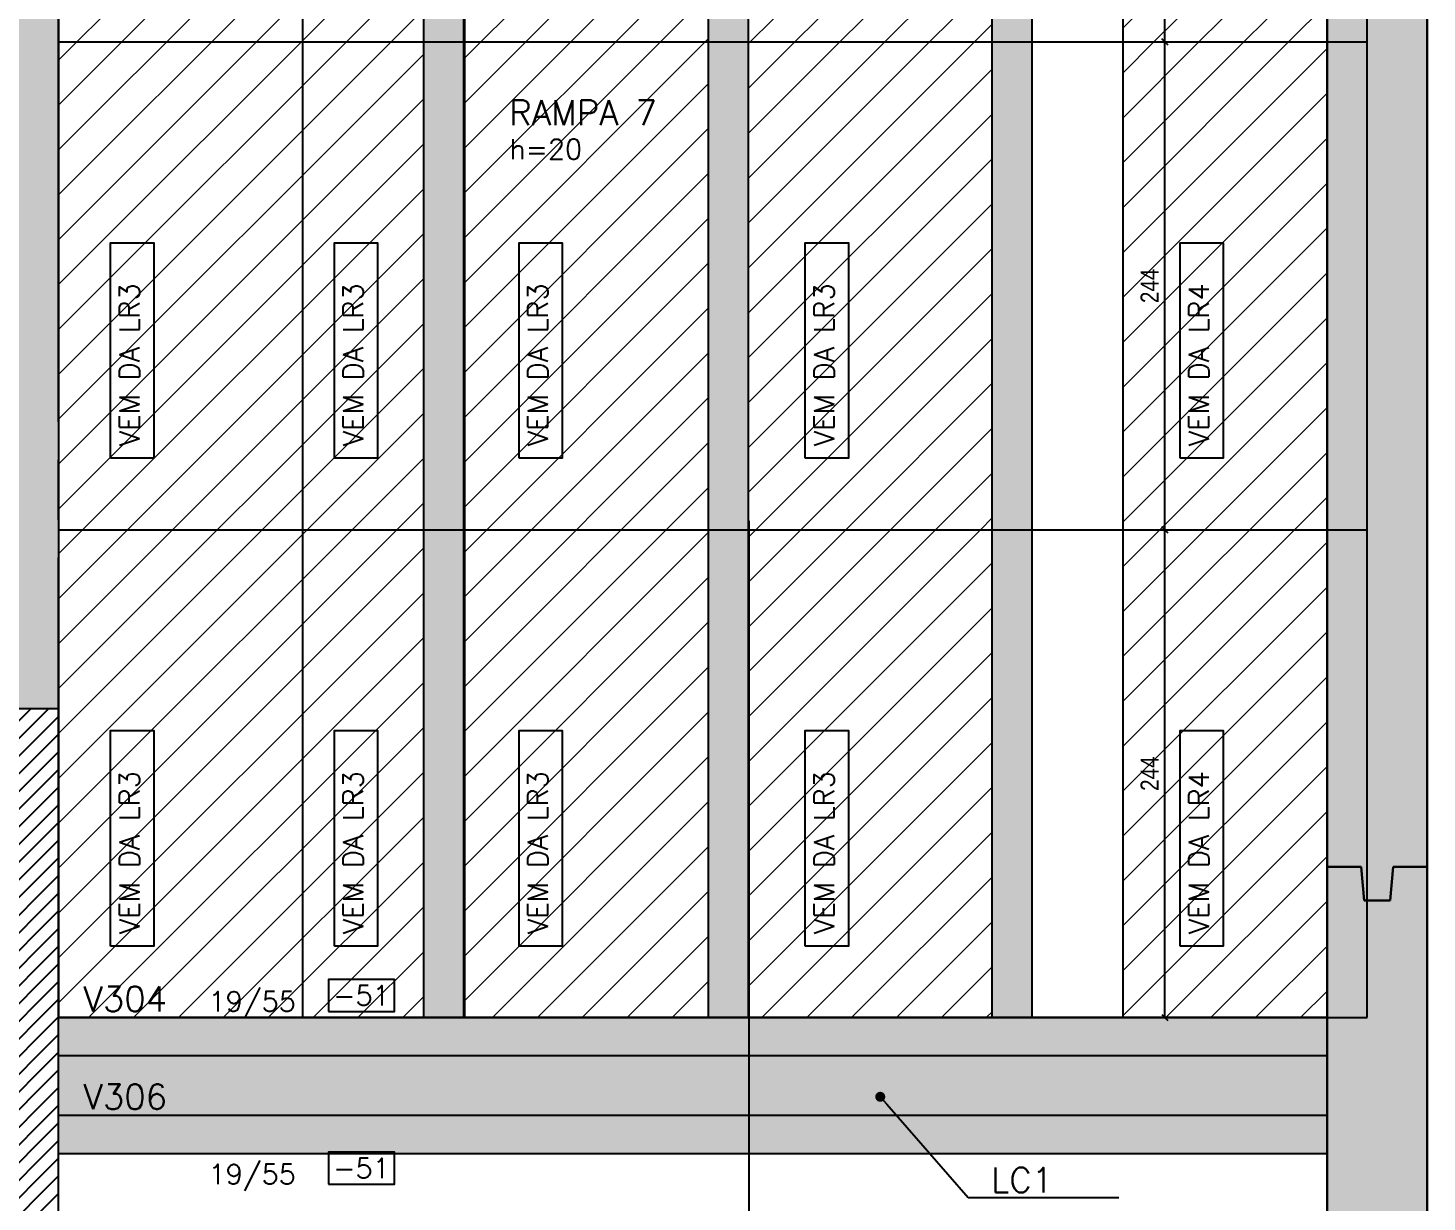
# Model space of a CAD drawing. Header units: millimetres. Extents: x 1860 to 8661, y -614 to 3837.
# Drawn here: x 6477 to 7177, y 1544 to 2131 of the extents above; entities that cross this region are included whole.
import ezdxf
from ezdxf import colors
from ezdxf.entities.mleader import LeaderData, LeaderLine
from ezdxf.enums import TextEntityAlignment as Align
from ezdxf.math import Vec2, Vec3

# ---------------------------------------------------------------- set-up
doc = ezdxf.new("R2010")
doc.units = ezdxf.units.MM
for name, color, linetype in [('COTA', 241, 'Continuous'), ('F-AUX', 2, 'Continuous'), ('F-AUX-RED', 1, 'Continuous'), ('F-DESNIVEL-13', 141, 'Continuous'), ('F-LAJES-DIM', 2, 'Continuous'), ('F-LAJES-NOME', 4, 'Continuous'), ('F-SOLIDO-EST', 252, 'Continuous'), ('F-VIGAS', 3, 'Continuous'), ('F-VIGAS-DIM', 2, 'Continuous'), ('F-VIGAS-NOME', 4, 'Continuous'), ('Painéis', 200, 'Continuous'), ('Pilares', 5, 'Continuous'), ('VIGA', 3, 'Continuous')]:
    doc.layers.add(name, color=color, linetype=linetype)
doc.layers.add('F-DESNIVEL-10', color=7, linetype='Continuous', true_color=0xd6a8cc)
doc.layers.add('F-DESNIVEL-6', color=7, linetype='Continuous', true_color=0xffdebd)
doc.layers.add('Hachura', color=251, linetype='Continuous', lineweight=9)
doc.styles.add('COTA TECNICA-50', font='techl___.ttf', dxfattribs={"height": 9})
doc.styles.add('MCP', font='romans.shx')
doc.styles.add('ROMANS', font='romans.shx')
doc.styles.get("Standard").update_dxf_attribs({"font": 'arial.ttf'})
doc.dimstyles.new('COTA PAINEL-50', dxfattribs={"dimtxt": 9, "dimasz": 3, "dimexe": 3, "dimexo": 3, "dimgap": 3, "dimtad": 1, "dimdec": 1, "dimzin": 12, "dimdsep": 46, "dimtxsty": 'COTA TECNICA-50', "dimblk1": 'OBLIQUE', "dimblk2": 'OBLIQUE', "dimsah": 1, "dimcen": 0.9, "dimclrd": 4, "dimclre": 4, "dimclrt": 240, "dimadec": 1, "dimazin": 3, "dimtfac": 1, "dimtdec": 1, "dimtmove": 0, "dimatfit": 3, "dimfxl": 1, "dimtolj": 1, "dimtzin": 12, "dimarcsym": 0})

# ---------------------------------------------------------------- blocks, each defined once
blk = doc.blocks.new('*U30')
at = {"layer": 'F-VIGAS-DIM', "color": 1}
blk.add_lwpolyline([(0, 0), (33, 0), (33, 16), (0, 16)], close=True, dxfattribs=at)
at = {"layer": 'F-VIGAS-DIM', "style": 'MCP'}
blk.add_attdef('DIM', text='', height=10, dxfattribs=at).set_placement((16.5, 8), align=Align.MIDDLE_CENTER)
blk = doc.blocks.new('_Dot')
at = {"color": 0, "linetype": 'ByBlock', "lineweight": -2}
blk.add_line((-0.5, 0), (-1, 0), dxfattribs=at)
at = {"color": 0, "linetype": 'ByBlock', "const_width": 0.5}
blk.add_lwpolyline([(-0.25, 0, 1), (0.25, 0, 1)], format="xyb", close=True, dxfattribs=at)
blk = doc.blocks.new('_Oblique')
at = {"color": 0, "linetype": 'ByBlock', "lineweight": -2}
blk.add_line((-0.5, -0.5), (0.5, 0.5), dxfattribs=at)
blk = doc.blocks.new('*D1004')
at = {"layer": 'COTA', "color": 4, "lineweight": -2, "transparency": 16777216}
for p, q in [((7028.11, 1879.85), (7048.89, 1879.85)), ((7045.89, 1635.85), (7045.89, 1879.85)), ((7028.11, 1635.85), (7048.89, 1635.85))]:
    blk.add_line(p, q, dxfattribs=at)
at = {"layer": 'Defpoints', "color": 0, "transparency": 16777216}
for p in [(7025.11, 1879.85), (7045.89, 1879.85), (7025.11, 1635.85)]:
    blk.add_point(p, dxfattribs=at)
at = {"layer": 'COTA', "color": 4, "lineweight": -2, "transparency": 16777216, "xscale": 3, "yscale": 3, "zscale": 3}
for p, rotation in [((7045.89, 1879.85), 90), ((7045.89, 1635.85), 270)]:
    blk.add_blockref('_Oblique', p, dxfattribs=dict(at, rotation=rotation))
at = {"layer": 'COTA', "color": 240, "transparency": 16777216, "insert": (7038.33, 1757.85), "char_height": 9, "attachment_point": 5, "rotation": 90, "style": 'COTA TECNICA-50'}
blk.add_mtext('\\A1;244', dxfattribs=at)
blk = doc.blocks.new('*D1005')
at = {"layer": 'COTA', "color": 4, "lineweight": -2, "transparency": 16777216}
for p, q in [((7028.11, 2123.85), (7048.89, 2123.85)), ((7045.89, 1879.85), (7045.89, 2123.85)), ((7028.11, 1879.85), (7048.89, 1879.85))]:
    blk.add_line(p, q, dxfattribs=at)
at = {"layer": 'Defpoints', "color": 0, "transparency": 16777216}
for p in [(7025.11, 2123.85), (7045.89, 2123.85), (7025.11, 1879.85)]:
    blk.add_point(p, dxfattribs=at)
at = {"layer": 'COTA', "color": 4, "lineweight": -2, "transparency": 16777216, "xscale": 3, "yscale": 3, "zscale": 3}
for p, rotation in [((7045.89, 2123.85), 90), ((7045.89, 1879.85), 270)]:
    blk.add_blockref('_Oblique', p, dxfattribs=dict(at, rotation=rotation))
at = {"layer": 'COTA', "color": 240, "transparency": 16777216, "insert": (7038.33, 2001.85), "char_height": 9, "attachment_point": 5, "rotation": 90, "style": 'COTA TECNICA-50'}
blk.add_mtext('\\A1;244', dxfattribs=at)
blk = doc.blocks.new('*D1006')
at = {"layer": 'COTA', "color": 4, "lineweight": -2, "transparency": 16777216}
for p, q in [((7028.11, 2367.85), (7048.89, 2367.85)), ((7045.89, 2123.85), (7045.89, 2367.85)), ((7028.11, 2123.85), (7048.89, 2123.85))]:
    blk.add_line(p, q, dxfattribs=at)
at = {"layer": 'Defpoints', "color": 0, "transparency": 16777216}
for p in [(7025.11, 2367.85), (7045.89, 2367.85), (7025.11, 2123.85)]:
    blk.add_point(p, dxfattribs=at)
at = {"layer": 'COTA', "color": 4, "lineweight": -2, "transparency": 16777216, "xscale": 3, "yscale": 3, "zscale": 3}
for p, rotation in [((7045.89, 2367.85), 90), ((7045.89, 2123.85), 270)]:
    blk.add_blockref('_Oblique', p, dxfattribs=dict(at, rotation=rotation))
at = {"layer": 'COTA', "color": 240, "transparency": 16777216, "insert": (7038.33, 2245.85), "char_height": 9, "attachment_point": 5, "rotation": 90, "style": 'COTA TECNICA-50'}
blk.add_mtext('\\A1;244', dxfattribs=at)

msp = doc.modelspace()

# ---------------------------------------------------------------- hatches: boundary and pattern name
at = {"layer": 'F-DESNIVEL-10'}
h = msp.add_hatch(color=256, dxfattribs=at)
h.dxf.hatch_style = 1
h.paths.add_polyline_path([(7127.11, 1586.85), (6492.61, 1586.85), (6492.61, 1616.85), (7127.11, 1616.85)])
at = {"layer": 'F-SOLIDO-EST'}
h = msp.add_hatch(color=256, dxfattribs=at)
h.dxf.hatch_style = 1
h.paths.add_polyline_path([(7177.11, 2136.35), (7160.11, 2136.35), (7158.61, 2153.35), (7145.61, 2153.35), (7144.11, 2136.35), (7127.11, 2136.35), (7127.11, 1711.35), (7144.11, 1711.35), (7145.61, 1694.35), (7158.61, 1694.35), (7160.11, 1711.35), (7177.11, 1711.35)])
h = msp.add_hatch(color=256, dxfattribs=at)
h.dxf.hatch_style = 1
h.paths.add_polyline_path([(7177.11, 1711.35), (7160.11, 1711.35), (7158.61, 1694.35), (7145.61, 1694.35), (7144.11, 1711.35), (7127.11, 1711.35), (7127.11, 1461.35), (7144.11, 1461.35), (7145.61, 1444.35), (7158.61, 1444.35), (7160.11, 1461.35), (7177.11, 1461.35)])
at = {"layer": 'Hachura', "linetype": 'ByBlock'}
h = msp.add_hatch(color=256, dxfattribs=at)
h.dxf.hatch_style = 1
h.paths.add_polyline_path([(6675.11, 2636.35), (6695.11, 2636.35), (6695.11, 2656.35), (6675.11, 2656.35)])
h.paths.add_polyline_path([(6695.11, 2367.85), (6675.11, 2367.85), (6675.11, 2123.85), (6695.11, 2123.85)])
h.paths.add_polyline_path([(6695.11, 2123.85), (6675.11, 2123.85), (6675.11, 1879.85), (6695.11, 1879.85)])
h.paths.add_polyline_path([(6695.11, 1879.85), (6675.11, 1879.85), (6675.11, 1635.85), (6695.11, 1635.85)])
h.paths.add_polyline_path([(6675.11, 2412.35), (6695.11, 2412.35), (6695.11, 2636.35), (6675.11, 2636.35)])
h = msp.add_hatch(color=256, dxfattribs=at)
h.dxf.hatch_style = 1
h.paths.add_polyline_path([(6817.61, 2636.35), (6837.61, 2636.35), (6837.61, 2656.35), (6817.61, 2656.35)])
h.paths.add_polyline_path([(6837.61, 2367.85), (6817.61, 2367.85), (6817.61, 2123.85), (6837.61, 2123.85)])
h.paths.add_polyline_path([(6837.61, 2123.85), (6817.61, 2123.85), (6817.61, 1879.85), (6837.61, 1879.85)])
h.paths.add_polyline_path([(6837.61, 1879.85), (6817.61, 1879.85), (6817.61, 1635.85), (6837.61, 1635.85)])
h.paths.add_polyline_path([(6817.61, 2412.35), (6837.61, 2412.35), (6837.61, 2636.35), (6817.61, 2636.35)])
h = msp.add_hatch(color=256, dxfattribs=at)
h.dxf.hatch_style = 1
h.paths.add_polyline_path([(6959.61, 2636.35), (6979.61, 2636.35), (6979.61, 2656.35), (6959.61, 2656.35)])
h.paths.add_polyline_path([(6979.61, 2367.85), (6959.61, 2367.85), (6959.61, 2123.85), (6979.61, 2123.85)])
h.paths.add_polyline_path([(6979.61, 2123.85), (6959.61, 2123.85), (6959.61, 1879.85), (6979.61, 1879.85)])
h.paths.add_polyline_path([(6979.61, 1879.85), (6959.61, 1879.85), (6959.61, 1635.85), (6979.61, 1635.85)])
h.paths.add_polyline_path([(6959.61, 2412.35), (6979.61, 2412.35), (6979.61, 2636.35), (6959.61, 2636.35)])
h = msp.add_hatch(dxfattribs=at)
h.set_pattern_fill('ANSI31', color=256, scale=5)
h.paths.add_polyline_path([(6614.61, 2636.35), (6492.61, 2636.35), (6492.61, 2412.35), (6614.61, 2412.35)])
h.paths.add_polyline_path([(6817.61, 2636.35), (6695.61, 2636.35), (6695.61, 2412.35), (6817.61, 2412.35)])
h.paths.add_polyline_path([(6959.61, 2636.35), (6837.61, 2636.35), (6837.61, 2412.35), (6959.61, 2412.35)])
h.paths.add_polyline_path([(7127.11, 2636.35), (7025.11, 2636.35), (7025.11, 2412.35), (7127.11, 2412.35)])
h.paths.add_polyline_path([(7127.11, 2123.85), (7025.11, 2123.85), (7025.11, 1879.85), (7127.11, 1879.85)])
h.paths.add_polyline_path([(7127.11, 1879.85), (7025.11, 1879.85), (7025.11, 1635.85), (7127.11, 1635.85), (7127.11, 1711.35)])
h = msp.add_hatch(dxfattribs=at)
h.set_pattern_fill('ANSI31', color=256, scale=5)
h.paths.add_polyline_path([(6614.61, 2367.85), (6492.61, 2367.85), (6492.61, 2123.85), (6614.61, 2123.85)])
h.paths.add_polyline_path([(6614.61, 2123.85), (6492.61, 2123.85), (6492.61, 1879.85), (6614.61, 1879.85)])
h.paths.add_polyline_path([(6614.61, 1879.85), (6492.61, 1879.85), (6492.61, 1635.85), (6614.61, 1635.85)])
h.paths.add_polyline_path([(6695.61, 1635.85), (6817.61, 1635.85), (6817.61, 1879.85), (6695.61, 1879.85)])
h.paths.add_polyline_path([(6817.61, 2123.85), (6695.61, 2123.85), (6695.61, 1879.85), (6817.61, 1879.85)])
h.paths.add_polyline_path([(6817.61, 2367.85), (6695.61, 2367.85), (6695.61, 2123.85), (6817.61, 2123.85)])
h.paths.add_polyline_path([(6837.61, 2123.85), (6959.61, 2123.85), (6959.61, 2367.85), (6837.61, 2367.85)])
h.paths.add_polyline_path([(6959.61, 1879.85), (6838.05, 1879.85), (6838.05, 1635.85), (6959.61, 1635.85)])
h.paths.add_polyline_path([(7127.11, 2367.85), (7025.11, 2367.85), (7025.11, 2123.85), (7127.11, 2123.85), (7127.11, 2136.35)])
h.paths.add_polyline_path([(6675.11, 2367.85), (6614.61, 2367.85), (6614.61, 2123.85), (6675.11, 2123.85)])
h.paths.add_polyline_path([(6675.11, 2123.85), (6614.61, 2123.85), (6614.61, 1879.85), (6675.11, 1879.85)])
h.paths.add_polyline_path([(6675.11, 1879.85), (6614.61, 1879.85), (6614.61, 1635.85), (6675.11, 1635.85)])
h = msp.add_hatch(dxfattribs=at)
h.set_pattern_fill('ANSI31', color=256, scale=5)
h.paths.add_polyline_path([(6959.61, 2123.85), (6837.61, 2123.85), (6837.61, 1879.85), (6959.61, 1879.85)])
at = {"layer": 'Pilares', "linetype": 'Continuous'}
h = msp.add_hatch(dxfattribs=at)
h.set_pattern_fill('ANSI31', color=256, scale=50, style=0)
h.set_pattern_definition([(45, (3892.612, -4013.147), (-4.4194174, 4.4194174), [])])
h.paths.add_polyline_path([(6432.61, 1461.35), (6492.61, 1461.35), (6492.61, 1790.35), (6432.61, 1790.35)], flags=16)

# ---------------------------------------------------------------- linework, layer by layer
at = {"layer": 'COTA'}
for points in [[(6518.66, 1915.64), (6518.66, 2023.39), (6540.21, 2023.39), (6540.21, 1915.64)], [(6630.61, 1915.64), (6630.61, 2023.39), (6652.15, 2023.39), (6652.15, 1915.64)], [(6722.93, 1915.64), (6722.93, 2023.39), (6744.47, 2023.39), (6744.47, 1915.64)], [(6866.14, 1915.64), (6866.14, 2023.39), (6887.68, 2023.39), (6887.68, 1915.64)], [(7053.64, 1915.64), (7053.64, 2023.39), (7075.18, 2023.39), (7075.18, 1915.64)], [(6518.66, 1671.64), (6518.66, 1779.39), (6540.21, 1779.39), (6540.21, 1671.64)], [(6630.61, 1671.64), (6630.61, 1779.39), (6652.15, 1779.39), (6652.15, 1671.64)], [(6722.93, 1671.64), (6722.93, 1779.39), (6744.47, 1779.39), (6744.47, 1671.64)], [(6866.14, 1671.64), (6866.14, 1779.39), (6887.68, 1779.39), (6887.68, 1671.64)], [(7053.64, 1671.64), (7053.64, 1779.39), (7075.18, 1779.39), (7075.18, 1671.64)]]:
    msp.add_lwpolyline(points, close=True, dxfattribs=at)
at = {"layer": 'F-AUX', "color": 1}
msp.add_lwpolyline([(6838.05, 1325.82), (6838.05, 1884.35)], dxfattribs=at)
at = {"layer": 'F-DESNIVEL-10'}
msp.add_lwpolyline([(7127.11, 1586.85), (6492.61, 1586.85), (6492.61, 1616.85), (7127.11, 1616.85)], close=True, dxfattribs=at)
at = {"layer": 'F-DESNIVEL-13'}
for points in [[(6492.61, 1616.85), (7127.11, 1616.85), (7127.11, 1635.85)], [(6492.61, 1616.85), (7127.11, 1635.85), (6492.61, 1635.85)], [(6492.61, 1567.85), (7127.11, 1567.85), (7127.11, 1586.85)], [(6492.61, 1567.85), (7127.11, 1586.85), (6492.61, 1586.85)]]:
    msp.add_solid(points, dxfattribs=at)
at = {"layer": 'F-DESNIVEL-6', "linetype": 'Continuous'}
for points in [[(6492.61, 1924.35), (6492.61, 2636.25), (6432.61, 2636.25)], [(6492.61, 1924.35), (6432.61, 2636.25), (6432.61, 1924.35)], [(6492.61, 1914.85), (6492.61, 1933.85), (6492.61, 1914.85)], [(6492.61, 1875.35), (6492.61, 1924.35), (6432.61, 1924.35)], [(6492.61, 1875.35), (6432.61, 1924.35), (6432.61, 1875.35)], [(6492.61, 1924.35), (6432.61, 1924.35), (6492.61, 1924.35)], [(6492.61, 1865.85), (6492.61, 1884.85), (6492.61, 1865.85)], [(6492.61, 1875.35), (6432.61, 1875.35), (6432.61, 1790.45)], [(6492.61, 1875.35), (6432.61, 1790.45), (6492.61, 1790.45)], [(6492.61, 1875.35), (6432.61, 1875.35), (6492.61, 1875.35)], [(6492.61, 1875.35), (6492.61, 1790.45), (6492.61, 1875.35)]]:
    msp.add_solid(points, dxfattribs=at)
at = {"layer": 'F-VIGAS'}
for p, q in [((7127.11, 2136.35), (7127.11, 1711.35)), ((7127.11, 1711.35), (7127.11, 2136.35)), ((7177.11, 1711.35), (7177.11, 2136.35)), ((7177.11, 2136.35), (7177.11, 1711.35)), ((7127.11, 1711.35), (7144.11, 1711.35)), ((7144.11, 1711.35), (7127.11, 1711.35)), ((7144.11, 1711.35), (7127.11, 1711.35)), ((7127.11, 1711.35), (7127.11, 1461.35)), ((7127.11, 1461.35), (7127.11, 1711.35)), ((7127.11, 1711.35), (7144.11, 1711.35)), ((7144.11, 1711.35), (7145.61, 1694.35)), ((7145.61, 1694.35), (7144.11, 1711.35)), ((7145.61, 1694.35), (7144.11, 1711.35)), ((7144.11, 1711.35), (7145.61, 1694.35)), ((7158.61, 1694.35), (7160.11, 1711.35)), ((7160.11, 1711.35), (7158.61, 1694.35)), ((7160.11, 1711.35), (7158.61, 1694.35)), ((7158.61, 1694.35), (7160.11, 1711.35)), ((7160.11, 1711.35), (7177.11, 1711.35)), ((7177.11, 1711.35), (7160.11, 1711.35)), ((7177.11, 1711.35), (7160.11, 1711.35)), ((7160.11, 1711.35), (7177.11, 1711.35)), ((7177.11, 1461.35), (7177.11, 1711.35)), ((7177.11, 1711.35), (7177.11, 1461.35)), ((7145.61, 1694.35), (7158.61, 1694.35)), ((7158.61, 1694.35), (7145.61, 1694.35)), ((7158.61, 1694.35), (7145.61, 1694.35)), ((7145.61, 1694.35), (7158.61, 1694.35))]:
    msp.add_line(p, q, dxfattribs=at)
at = {"layer": 'Painéis'}
for p, q in [((6695.11, 2656.35), (6695.11, 1635.85)), ((6695.61, 2656.35), (6695.61, 1635.85)), ((6837.61, 2656.35), (6837.61, 1635.85)), ((6979.61, 1635.85), (6979.61, 2656.35)), ((6614.61, 2367.85), (6614.61, 1635.85)), ((6675.11, 2367.85), (6675.11, 1635.85)), ((6817.61, 2367.85), (6817.61, 1635.85)), ((6959.61, 1635.85), (6959.61, 2367.85)), ((7025.11, 1635.85), (7025.11, 2367.85)), ((6492.61, 2123.85), (7147.11, 2123.85)), ((6492.61, 1879.85), (7147.11, 1879.85))]:
    msp.add_line(p, q, dxfattribs=at)
at = {"layer": 'Pilares', "linetype": 'Continuous'}
msp.add_lwpolyline([(6432.61, 1461.35), (6492.61, 1461.35), (6492.61, 1790.35), (6432.61, 1790.35), (6432.61, 1461.35)], dxfattribs=at)
at = {"layer": 'VIGA'}
for p, q in [((6492.61, 2656.35), (6492.61, 1635.85)), ((7147.11, 1635.85), (7147.11, 2656.35)), ((6492.61, 1635.85), (7147.11, 1635.85))]:
    msp.add_line(p, q, dxfattribs=at)
for points in [[(6492.61, 1933.85), (6492.61, 2636.35)], [(6492.61, 1884.85), (6492.61, 1914.85)], [(6492.61, 1790.35), (6492.61, 1865.85)], [(7127.11, 1635.85), (6492.61, 1635.85)], [(6492.61, 1616.85), (7127.11, 1616.85)], [(7127.11, 1586.85), (6492.61, 1586.85)], [(6492.61, 1567.85), (7127.11, 1567.85)]]:
    msp.add_lwpolyline(points, dxfattribs=at)

# ---------------------------------------------------------------- block references
at = {"layer": 'F-VIGAS-DIM', "linetype": 'Continuous'}
for p in [(6627.61, 1638.98), (6627.61, 1552.55)]:
    msp.add_blockref('*U30', p, dxfattribs=at).add_auto_attribs({'DIM': '-51'})

# ---------------------------------------------------------------- texts
at = {"layer": 'COTA', "style": 'ROMANS'}
for s, p in [('VEM DA LR3', (6533.06, 1921.71)), ('VEM DA LR3', (6645.01, 1921.71)), ('VEM DA LR3', (6737.33, 1921.71)), ('VEM DA LR3', (6880.54, 1921.71)), ('VEM DA LR4', (7068.04, 1921.71)), ('VEM DA LR3', (6533.06, 1677.71)), ('VEM DA LR3', (6645.01, 1677.71)), ('VEM DA LR3', (6737.33, 1677.71)), ('VEM DA LR3', (6880.54, 1677.71)), ('VEM DA LR4', (7068.04, 1677.71))]:
    msp.add_text(s, height=10, rotation=90, dxfattribs=at).set_placement(p)
at = {"layer": 'F-LAJES-DIM', "linetype": 'Continuous', "style": 'ROMANS'}
msp.add_text('h=20', height=10, dxfattribs=at).set_placement((6718.1, 2065.23))
at = {"layer": 'F-LAJES-NOME', "linetype": 'Continuous', "style": 'ROMANS'}
for s, p in [('RAMPA 7', (6718.1, 2082.23)), ('LC1', (6959.09, 1548.37))]:
    msp.add_text(s, height=12.5, dxfattribs=at).set_placement(p)
at = {"layer": 'F-VIGAS-DIM', "linetype": 'Continuous', "style": 'ROMANS'}
for p in [(6567.61, 1638.98), (6567.61, 1552.55)]:
    msp.add_text('19/55', height=10, dxfattribs=at).set_placement(p)
at = {"layer": 'F-VIGAS-NOME', "linetype": 'Continuous', "style": 'ROMANS'}
for s, p in [('V304', (6505.11, 1638.98)), ('V306', (6505.11, 1589.98))]:
    msp.add_text(s, height=12.5, dxfattribs=at).set_placement(p)

# ---------------------------------------------------------------- dimensions: what is measured, and where the dimension line sits
at = {"layer": 'COTA'}
for base, p1, p2, picture, middle in [((7045.89, 2367.85), (7025.11, 2123.85), (7025.11, 2367.85), '*D1006', (7038.33, 2245.85)), ((7045.89, 2123.85), (7025.11, 1879.85), (7025.11, 2123.85), '*D1005', (7038.33, 2001.85))]:
    dim = msp.add_linear_dim(base=base, p1=p1, p2=p2, angle=90, dimstyle='COTA PAINEL-50', override={"dimtmove": 1}, dxfattribs=at)
    dim.commit()
    dim.dimension.update_dxf_attribs({"geometry": picture, "text_midpoint": middle})
dim = msp.add_linear_dim(base=(7045.89, 1879.85), p1=(7025.11, 1635.85), p2=(7025.11, 1879.85), angle=90, dimstyle='COTA PAINEL-50', dxfattribs=at)
dim.commit()
dim.dimension.update_dxf_attribs({"geometry": '*D1004', "text_midpoint": (7038.33, 1757.85)})

# ---------------------------------------------------------------- leaders
at = {"layer": 'F-AUX-RED'}
ml = msp.add_multileader_mtext('Standard', dxfattribs=at)
ml.set_content('', color=256)
ml.set_leader_properties()
ml.set_arrow_properties(name='DOT')
ml.build(insert=Vec2(0, 0))
ml.multileader.update_dxf_attribs({"text_right_attachment_type": 6, "text_top_attachment_type": 0, "text_bottom_attachment_type": 0, "dogleg_length": 0.36, "arrow_head_size": 5})
ctx = ml.context
ctx.base_point, ctx.char_height, ctx.arrow_head_size, ctx.landing_gap_size, ctx.plane_origin = Vec3(7023, 1545.86), 0.18, 5, 0.09, Vec3(6923.28, 1487.32)
ctx.right_attachment = 6
notes = []
notes.append((ctx, [(0, (1, 1, 0), (6947.63, 1545.86), (1, 0), 75.37, [(0, [(6903.62, 1596.24)], 256, [])])]))
ctx.mtext.insert, ctx.mtext.flow_direction = Vec3(7023.09, 1545.95), 5
for ctx, leaders in notes:
    for number, flags, end, landing, length, lines in leaders:
        leader = LeaderData()
        leader.index, (leader.has_last_leader_line, leader.has_dogleg_vector, leader.attachment_direction) = number, flags
        leader.last_leader_point, leader.dogleg_vector, leader.dogleg_length = Vec3(end), Vec3(landing), length
        for number, points, colour, breaks in lines:
            line = LeaderLine()
            line.index, line.vertices, line.color, line.breaks = number, Vec3.list(points), colors.encode_raw_color(colour), breaks
            leader.lines.append(line)
        ctx.leaders.append(leader)

doc.saveas('drawing.dxf')
